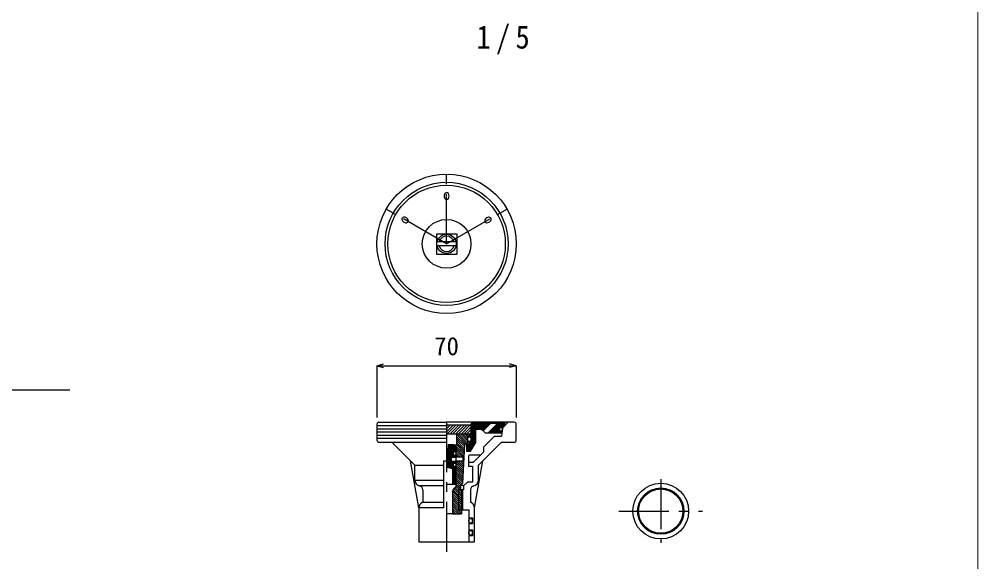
# Model space of a CAD drawing. Units: millimetres on the paper, enlarged 15 times, with parts at other scales. Extents: x -2100 to 2100, y -1470 to 1470.
# Drawn here: x 655 to 2100, y -784 to 34 of the extents above; entities that cross this region are included whole.
import ezdxf
from ezdxf.enums import TextEntityAlignment as Align

# ---------------------------------------------------------------- set-up
doc = ezdxf.new("R2010")
doc.units = ezdxf.units.MM
doc.header["$LTSCALE"] = 15
doc.linetypes.add('CHAIN1', pattern=[8, 5, -1, 1, -1])
doc.linetypes.add('CHAIN2', pattern=[12, 9, -1, 1, -1])
doc.layers.add('0-0_図面枠', color=7, linetype='Continuous', lineweight=18)
doc.layers.add('0-1_ブロック', color=4, linetype='Continuous')
doc.layers.add('1-1_製品図', color=3, linetype='Continuous')
doc.styles.add('ＭＳ ゴシック', font='')
doc.styles.get('ＭＳ ゴシック').set_extended_font_data('MS Gothic')

msp = doc.modelspace()

# ---------------------------------------------------------------- linework, layer by layer
at = {"layer": '0-0_図面枠', "color": 5}
msp.add_lwpolyline([(2100, 1470), (-2100, 1470), (-2100, -1470), (2100, -1470)], close=True, dxfattribs=at)
at = {"layer": '0-1_ブロック', "color": 7, "linetype": 'CHAIN2'}
msp.add_line((731.46, -525.75), (-1640.25, -525.75), dxfattribs=at)
at = {"layer": '1-1_製品図', "color": 4, "linetype": 'CHAIN1'}
for p, q in [((1299.45, -305), (1299.45, -201.5)), ((1299.45, -305), (1208.52, -252.5)), ((1299.45, -305), (1390.38, -252.5)), ((1299.45, -573.96), (1299.45, -769.23)), ((1622.21, -659.84), (1622.21, -755.84)), ((1559.21, -707.84), (1685.21, -707.84))]:
    msp.add_line(p, q, dxfattribs=at)
at = {"layer": '1-1_製品図'}
for p, q in [((1284.15, -289.7), (1284.15, -320.3)), ((1284.15, -320.3), (1314.75, -320.3)), ((1194.45, -576.96), (1194.45, -600.96)), ((1197.45, -573.96), (1299.45, -573.96)), ((1401.45, -573.96), (1299.45, -573.96)), ((1336.2, -576.96), (1337.7, -575.46)), ((1336.2, -576.96), (1336.2, -606.96)), ((1336.2, -576.96), (1336.2, -606.96)), ((1337.7, -575.46), (1386.45, -575.46)), ((1387.95, -576.96), (1387.95, -578.46)), ((1404.45, -600.96), (1404.45, -576.96)), ((1333.95, -591.96), (1299.45, -591.96)), ((1314.45, -591.96), (1314.45, -606.96)), ((1333.95, -591.96), (1335.45, -591.96)), ((1335.45, -594.96), (1335.45, -591.96)), ((1342.95, -584.46), (1342.95, -605.46)), ((1342.95, -584.46), (1348.95, -584.46)), ((1354.95, -587.46), (1357.95, -590.46)), ((1381.95, -590.46), (1357.95, -590.46)), ((1378.95, -581.46), (1378.95, -587.46)), ((1378.95, -581.46), (1384.62, -581.46)), ((1378.95, -587.46), (1381.95, -587.46)), ((1381.95, -587.46), (1381.95, -590.46)), ((1387.95, -578.46), (1384.62, -581.46)), ((1197.45, -603.96), (1216.95, -603.96)), ((1216.95, -603.96), (1299.45, -603.96)), ((1330.95, -594.96), (1330.95, -603.96)), ((1335.45, -594.96), (1330.95, -594.96)), ((1335.45, -603.96), (1330.95, -603.96)), ((1335.45, -603.96), (1335.45, -606.96)), ((1335.45, -617.46), (1342.95, -605.46)), ((1347.45, -638.46), (1381.95, -603.96)), ((1381.95, -603.96), (1401.45, -603.96)), ((1301.7, -613.86), (1299.45, -613.86)), ((1301.7, -607.86), (1301.7, -613.86)), ((1310.7, -607.86), (1301.7, -607.86)), ((1309.2, -617.76), (1309.2, -624.36)), ((1309.2, -617.76), (1313.7, -617.76)), ((1310.7, -607.86), (1313.7, -610.86)), ((1314.45, -606.96), (1313.7, -606.96)), ((1313.7, -610.86), (1313.7, -617.76)), ((1326.45, -606.96), (1323.62, -666.39)), ((1335.45, -606.96), (1326.45, -606.96)), ((1329.45, -606.96), (1336.2, -606.96)), ((1329.45, -606.96), (1336.2, -606.96)), ((1329.45, -606.96), (1329.45, -617.46)), ((1339.95, -633.96), (1354.95, -618.96)), ((1354.95, -611.46), (1354.95, -618.96)), ((1294.95, -631.94), (1294.95, -702.96)), ((1294.95, -631.94), (1299.45, -631.94)), ((1306.2, -626.76), (1306.2, -632.76)), ((1306.2, -626.76), (1313.7, -626.76)), ((1306.2, -632.76), (1313.7, -632.76)), ((1309.2, -624.36), (1313.7, -624.36)), ((1309.2, -635.16), (1309.2, -641.16)), ((1309.2, -635.16), (1313.7, -635.16)), ((1313.7, -624.36), (1313.7, -626.76)), ((1313.7, -635.16), (1313.7, -632.76)), ((1332.45, -624.96), (1332.45, -633.96)), ((1332.45, -633.96), (1332.45, -639.96)), ((1332.45, -633.96), (1339.95, -633.96)), ((1350.45, -623.46), (1333.95, -623.46)), ((1341.45, -702.96), (1353.97, -631.94)), ((1251.45, -638.46), (1294.95, -638.46)), ((1308.45, -643.86), (1299.45, -641.45)), ((1308.45, -643.86), (1313.7, -643.86)), ((1308.45, -643.86), (1308.45, -667.86)), ((1309.2, -641.16), (1313.7, -641.16)), ((1313.7, -666.36), (1313.7, -641.16)), ((1332.45, -639.96), (1338.45, -639.96)), ((1338.45, -639.96), (1338.45, -663.96)), ((1347.45, -660.96), (1347.45, -638.46)), ((1251.45, -660.96), (1294.95, -660.96)), ((1308.45, -661.86), (1313.7, -661.86)), ((1294.95, -669.96), (1258.65, -669.96)), ((1263.45, -675.66), (1263.45, -694.48)), ((1312.2, -667.86), (1299.45, -667.86)), ((1308.45, -678.96), (1310.57, -673.84)), ((1308.45, -678.96), (1308.45, -711.96)), ((1310.57, -673.84), (1313.7, -670.71)), ((1312.2, -667.86), (1313.7, -666.36)), ((1317.45, -675.96), (1317.45, -705.96)), ((1324.95, -675.96), (1317.45, -675.96)), ((1321.45, -668.46), (1320.45, -668.46)), ((1321.45, -668.46), (1323.62, -666.39)), ((1321.95, -675.96), (1321.95, -711.96)), ((1323.45, -675.96), (1323.45, -705.96)), ((1324.95, -669.96), (1324.95, -675.96)), ((1335.45, -675.66), (1335.45, -694.48)), ((1257.45, -702.96), (1257.45, -753.96)), ((1263.45, -694.48), (1294.95, -694.48)), ((1317.45, -705.96), (1332.9, -705.96)), ((1332.9, -705.96), (1332.9, -753.96)), ((1341.45, -753.96), (1341.45, -702.96)), ((1308.45, -711.96), (1299.45, -711.96)), ((1308.45, -711.96), (1321.95, -711.96)), ((1332.9, -717.96), (1338.45, -717.96)), ((1338.45, -717.96), (1338.45, -726.96)), ((1332.9, -726.96), (1332.9, -735.96)), ((1338.45, -726.96), (1332.9, -726.96)), ((1332.9, -735.96), (1338.45, -735.96)), ((1338.45, -735.96), (1338.45, -744.96)), ((1338.45, -744.96), (1332.9, -744.96)), ((1257.45, -753.96), (1341.45, -753.96))]:
    msp.add_line(p, q, dxfattribs=at)
at = {"layer": '1-1_製品図', "color": 4}
for p, q in [((1313.69, -302), (1285.21, -302)), ((1313.69, -308), (1285.21, -308)), ((1194.45, -488.64), (1204.59, -485.92)), ((1194.45, -488.64), (1404.45, -488.64)), ((1194.45, -488.64), (1204.59, -491.36)), ((1194.45, -488.64), (1194.45, -566.5)), ((1404.45, -488.64), (1394.31, -485.92)), ((1404.45, -488.64), (1394.31, -491.36)), ((1404.45, -488.64), (1404.45, -566.5)), ((1364.64, -576.96), (1336.2, -576.96)), ((1387.95, -576.96), (1375.25, -576.96)), ((1363.14, -578.46), (1336.2, -578.46)), ((1361.64, -579.96), (1336.2, -579.96)), ((1360.14, -581.46), (1336.2, -581.46)), ((1358.64, -582.96), (1336.2, -582.96)), ((1357.14, -584.46), (1336.2, -584.46)), ((1342.95, -585.96), (1336.2, -585.96)), ((1342.95, -587.46), (1336.2, -587.46)), ((1342.95, -588.96), (1336.2, -588.96)), ((1342.95, -590.46), (1336.2, -590.46)), ((1342.95, -591.96), (1336.2, -591.96)), ((1355.64, -585.96), (1353.45, -585.96)), ((1381.95, -588.96), (1363.25, -588.96)), ((1378.95, -587.46), (1364.75, -587.46)), ((1378.95, -585.96), (1366.25, -585.96)), ((1378.95, -584.46), (1367.75, -584.46)), ((1378.95, -582.96), (1369.25, -582.96)), ((1378.95, -581.46), (1370.75, -581.46)), ((1386.28, -579.96), (1372.25, -579.96)), ((1387.95, -578.46), (1373.75, -578.46)), ((1342.95, -593.46), (1336.2, -593.46)), ((1342.95, -594.96), (1336.2, -594.96)), ((1342.95, -596.46), (1336.2, -596.46)), ((1342.95, -597.96), (1336.2, -597.96)), ((1342.95, -599.46), (1336.2, -599.46)), ((1342.95, -600.96), (1336.2, -600.96)), ((1342.95, -602.46), (1336.2, -602.46)), ((1342.95, -603.96), (1336.2, -603.96)), ((1342.95, -605.46), (1336.2, -605.46)), ((1300.95, -613.86), (1300.95, -641.85)), ((1302.45, -607.86), (1302.45, -642.25)), ((1303.95, -607.86), (1303.95, -642.65)), ((1305.45, -607.86), (1305.45, -643.06)), ((1306.95, -607.86), (1306.95, -626.76)), ((1308.45, -607.86), (1308.45, -626.76)), ((1309.95, -607.86), (1309.95, -617.76)), ((1311.45, -608.61), (1311.45, -617.76)), ((1312.95, -610.11), (1312.95, -617.76)), ((1341.07, -608.46), (1329.45, -608.46)), ((1340.14, -609.96), (1329.45, -609.96)), ((1339.2, -611.46), (1329.45, -611.46)), ((1338.26, -612.96), (1329.45, -612.96)), ((1337.32, -614.46), (1329.45, -614.46)), ((1336.39, -615.96), (1329.45, -615.96)), ((1342.01, -606.96), (1336.2, -606.96)), ((1306.95, -632.76), (1306.95, -643.46)), ((1308.45, -632.76), (1308.45, -643.86)), ((1309.95, -624.36), (1309.95, -626.76)), ((1309.95, -632.76), (1309.95, -635.16)), ((1311.45, -624.36), (1311.45, -626.76)), ((1311.45, -632.76), (1311.45, -635.16)), ((1312.95, -624.36), (1312.95, -626.76)), ((1312.95, -632.76), (1312.95, -635.16)), ((1309.95, -641.16), (1309.95, -667.86)), ((1311.45, -641.16), (1311.45, -667.86)), ((1312.95, -641.16), (1312.95, -667.11))]:
    msp.add_line(p, q, dxfattribs=at)
at = {"layer": '1-1_製品図', "color": 7}
for p, q in [((1354.55, -587.06), (1366.14, -575.46)), ((1361.75, -590.46), (1376.75, -575.46)), ((1299.45, -579.36), (1194.45, -579.36)), ((1299.45, -584.16), (1194.45, -584.16)), ((1299.45, -588.96), (1194.45, -588.96)), ((1314.45, -591.96), (1329.45, -606.96)), ((1317.63, -591.96), (1332.63, -606.96)), ((1320.81, -591.96), (1330.95, -602.1)), ((1323.99, -591.96), (1330.98, -598.94)), ((1327.18, -591.96), (1330.95, -595.73)), ((1330.36, -591.96), (1333.36, -594.96)), ((1333.54, -591.96), (1335.45, -593.87)), ((1299.45, -593.76), (1194.45, -593.76)), ((1299.45, -598.56), (1194.45, -598.56)), ((1314.45, -595.14), (1326.44, -607.13)), ((1314.45, -598.32), (1326.3, -610.17)), ((1314.45, -601.51), (1326.15, -613.21)), ((1314.45, -604.69), (1326.01, -616.25)), ((1332.81, -603.96), (1335.45, -606.6)), ((1313.7, -607.12), (1325.86, -619.28)), ((1313.7, -610.3), (1325.72, -622.32)), ((1313.7, -613.48), (1325.57, -625.36)), ((1313.7, -616.67), (1323.79, -626.76)), ((1313.7, -619.85), (1320.61, -626.76)), ((1313.7, -623.03), (1317.43, -626.76)), ((1313.7, -626.21), (1314.25, -626.76)), ((1325.51, -626.76), (1313.7, -626.76)), ((1325.22, -632.76), (1313.7, -632.76)), ((1313.88, -632.76), (1324.7, -643.58)), ((1317.06, -632.76), (1324.85, -640.55)), ((1320.25, -632.76), (1324.99, -637.51)), ((1323.43, -632.76), (1325.14, -634.47)), ((1324.2, -632.76), (1324.2, -626.76)), ((1313.7, -635.76), (1324.56, -646.62)), ((1313.7, -638.94), (1324.41, -649.66)), ((1313.7, -642.12), (1324.27, -652.69)), ((1313.7, -645.3), (1324.13, -655.73)), ((1313.7, -648.49), (1323.98, -658.77)), ((1313.7, -651.67), (1323.84, -661.81)), ((1313.7, -654.85), (1323.69, -664.84)), ((1313.7, -658.03), (1322.82, -667.15)), ((1313.7, -661.21), (1320.94, -668.46)), ((1313.7, -664.4), (1320.45, -671.15)), ((1308.66, -678.45), (1321.95, -691.74)), ((1309.59, -676.2), (1321.95, -688.56)), ((1310.52, -673.95), (1321.95, -685.37)), ((1312.08, -672.33), (1321.95, -682.19)), ((1313.67, -670.74), (1321.95, -679.01)), ((1313.7, -667.58), (1320.45, -674.33)), ((1308.45, -681.42), (1321.95, -694.92)), ((1308.45, -684.6), (1321.95, -698.1)), ((1308.45, -687.78), (1321.95, -701.28)), ((1308.45, -690.97), (1321.95, -704.47)), ((1308.45, -694.15), (1321.95, -707.65)), ((1308.45, -697.33), (1321.95, -710.83)), ((1308.45, -700.51), (1319.9, -711.96)), ((1308.45, -703.69), (1316.71, -711.96)), ((1308.45, -706.88), (1313.53, -711.96)), ((1308.45, -710.06), (1310.35, -711.96))]:
    msp.add_line(p, q, dxfattribs=at)
at = {"layer": '1-1_製品図', "color": 2}
for p, q in [((1336.2, -578.46), (1299.45, -578.46)), ((1309.24, -578.46), (1299.45, -588.25)), ((1305, -578.46), (1299.45, -584.01)), ((1300.76, -578.46), (1299.45, -579.77)), ((1313.48, -578.46), (1299.98, -591.96)), ((1317.73, -578.46), (1304.23, -591.96)), ((1321.97, -578.46), (1308.47, -591.96)), ((1326.21, -578.46), (1312.71, -591.96)), ((1330.46, -578.46), (1316.96, -591.96)), ((1334.7, -578.46), (1321.2, -591.96)), ((1336.2, -581.2), (1325.44, -591.96)), ((1336.2, -585.45), (1329.68, -591.96)), ((1336.2, -589.69), (1333.94, -591.95)), ((1335.45, -591.96), (1336.2, -591.96))]:
    msp.add_line(p, q, dxfattribs=at)
at = {"layer": '1-1_製品図'}
for points in [[(1284.15, -289.7), (1314.75, -289.7), (1314.75, -320.3)], [(1392.19, -573.96), (1383.45, -582.71), (1382.4, -594.96)], [(1251.45, -660.96), (1251.45, -638.46), (1216.95, -603.96)], [(1354.95, -611.46), (1371.45, -594.96), (1382.4, -594.96)], [(1313.7, -670.71), (1313.7, -669.95), (1313.7, -606.96)], [(1329.45, -606.96), (1329.45, -617.46), (1335.45, -617.46)], [(1294.95, -702.96), (1257.45, -702.96), (1244.92, -631.94)], [(1338.45, -663.96), (1330.95, -663.96), (1324.95, -669.96)], [(1320.45, -668.46), (1320.45, -675.96), (1321.95, -675.96)]]:
    msp.add_lwpolyline(points, dxfattribs=at)
for centre, radius in [((1299.45, -305), 105), ((1299.45, -305), 92.75), ((1299.45, -305), 88.5), ((1299.45, -305), 36.75), ((1622.21, -707.84), 42), ((1622.21, -707.84), 34.95), ((1622.21, -707.84), 33.45)]:
    msp.add_circle(centre, radius, dxfattribs=at)
at = {"layer": '1-1_製品図', "color": 4}
msp.add_circle((1299.45, -305), 14.55, dxfattribs=at)
for start, end in [(15.05465, 164.94535), (195.05465, 344.94535)]:
    msp.add_arc((1299.45, -305), 11.55, start, end, dxfattribs=at)
at = {"layer": '1-1_製品図'}
for centre, radius, start, end in [((1197.45, -576.96), 3, 90, 180), ((1197.45, -576.96), 3, 90, 180), ((1197.45, -576.96), 3, 90, 180), ((1386.45, -576.96), 1.5, 0, 90), ((1401.45, -576.96), 3, 0, 90), ((1348.95, -591.96), 7.5, 36.8699, 90), ((1197.45, -600.96), 3, 180, 270), ((1401.45, -600.96), 3, 270, 0), ((1333.95, -624.96), 1.5, 90, 180), ((1260.45, -660.96), 9, 180, 258.46304), ((1338.45, -660.96), 9, 281.53696, 0), ((1257.45, -675.66), 6, 0, 78.46304), ((1341.45, -675.66), 6, 101.53696, 180), ((1266.45, -702.96), 9, 109.47122, 180), ((1332.45, -702.96), 9, 0, 70.52878)]:
    msp.add_arc(centre, radius, start, end, dxfattribs=at)
at = {"layer": '1-1_製品図', "color": 7}
for centre, major_axis, start_param, end_param in [((1299.45, -233), (0, 5.3), 6.2831853, 9.424778), ((1299.45, -233), (0, 5.3), 3.1415927, 6.2831853), ((1237.09, -269), (-4.59, 2.65), 6.2831853, 9.424778), ((1237.09, -269), (-4.59, 2.65), 3.1415927, 6.2831853), ((1361.8, -269), (4.59, 2.65), 6.2831853, 9.424778), ((1361.8, -269), (4.59, 2.65), 3.1415927, 6.2831853)]:
    msp.add_ellipse(centre, major_axis=major_axis, ratio=0.707107, start_param=start_param, end_param=end_param, dxfattribs=at)
for centre, major_axis, ratio in [((1381.2, -584.46), (0, 3), 0.75), ((1333.57, -599.46), (0, 3.6), 0.7292), ((1311.45, -621.06), (0, 2.85), 0.7895), ((1311.45, -638.16), (0, 2.85), 0.7895), ((1322.7, -672.21), (0, 3.6), 0.625), ((1335.67, -722.46), (0, 3.6), 0.770833), ((1335.67, -740.46), (0, 3.6), 0.770833)]:
    msp.add_ellipse(centre, major_axis=major_axis, ratio=ratio, dxfattribs=at)

# ---------------------------------------------------------------- texts
at = {"layer": '1-1_製品図', "color": 4, "style": 'ＭＳ ゴシック'}
msp.add_text('70', height=27.49, dxfattribs=at).set_placement((1280.7, -481.14), align=Align.BOTTOM_LEFT)
at = {"layer": '1-1_製品図', "color": 7, "insert": (1344.46, -19.13), "char_height": 34.84, "attachment_point": 7, "style": 'ＭＳ ゴシック'}
msp.add_mtext('\\T1.38;\\W0.9;1/5', dxfattribs=at)

doc.saveas('drawing.dxf')
